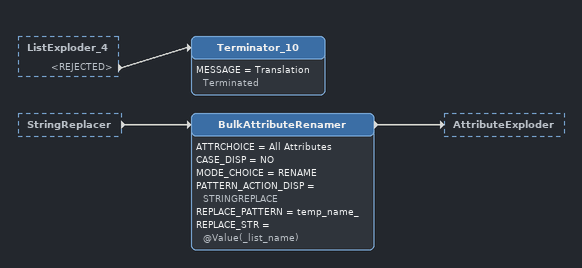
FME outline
ListExploder_4 [outside]
    <REJECTED> -> Terminator_10
StringReplacer [outside]
    -> BulkAttributeRenamer
Terminator_10
    MESSAGE = Translation Terminated
BulkAttributeRenamer
    ATTRCHOICE = All Attributes
    CASE_DISP = NO
    MODE_CHOICE = RENAME
    PATTERN_ACTION_DISP = STRINGREPLACE
    REPLACE_PATTERN = temp_name_
    REPLACE_STR = @Value(_list_name)
    -> AttributeExploder
